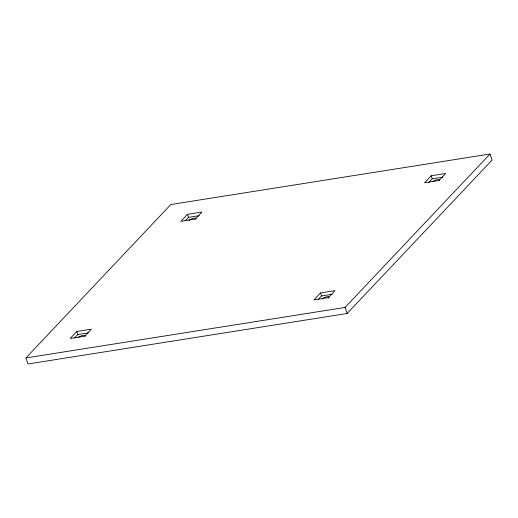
<?xml version="1.0" encoding="UTF-8"?>
<svg xmlns="http://www.w3.org/2000/svg" width="518" height="518" viewBox="0 0 518 518"><rect width="100%" height="100%" fill="white"/><g stroke="black" fill="none" stroke-linecap="round" stroke-linejoin="round"><path stroke-width="0.78" d="M25.9 357.944L170.836 204.526L489.996 154.021L492.1 160.056L347.164 313.474L28.004 363.979L25.9 357.944L345.059 307.439L489.996 154.021M76.787 331.507L70.202 338.481L84.706 336.182L91.297 329.208L76.787 331.507L77.836 334.524L74.547 338.008M187.464 214.348L180.879 221.322L195.39 219.03L201.975 212.056L187.464 214.348L188.52 217.366L185.224 220.856M320.512 292.935L313.927 299.909L328.431 297.617L335.016 290.643L320.512 292.935L321.561 295.953L318.272 299.443M431.19 175.783L424.605 182.757L439.109 180.458L445.7 173.485L431.19 175.783L432.239 178.801L428.399 182.867M188.52 217.366L199.21 215.676M432.239 178.801L442.929 177.111M77.836 334.524L88.526 332.828M321.561 295.953L332.252 294.263M345.059 307.439L347.164 313.474M78.606 337.367A3.691 1.127 -19.2 0 1 83.249 335.327A3.691 1.127 -19.2 0 1 84.991 336.357M189.018 220.59A3.691 1.127 -19.2 0 1 193.499 218.253A3.691 1.127 -19.2 0 1 195.668 219.205M433.009 181.643A3.691 1.127 -19.2 0 1 437.652 179.604A3.691 1.127 -19.2 0 1 439.394 180.633M322.066 299.177A3.691 1.127 -19.2 0 1 326.094 296.943A3.691 1.127 -19.2 0 1 328.982 297.41M328.716 297.785A3.691 1.127 -19.2 0 1 328.231 298.2"/></g></svg>
